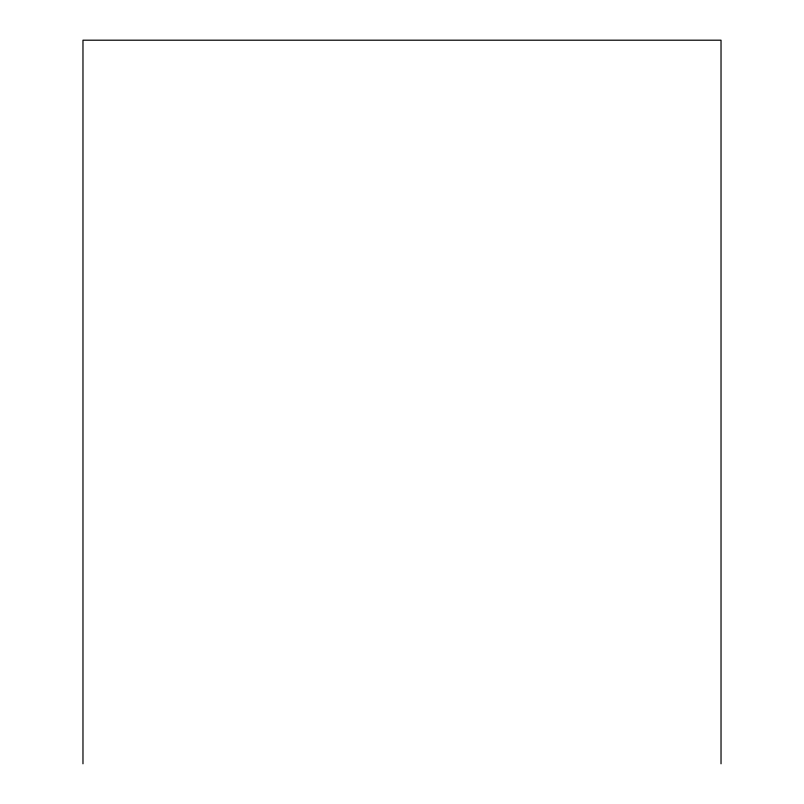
<?xml version="1.0" encoding="UTF-8"?>
<svg xmlns="http://www.w3.org/2000/svg" width="804" height="804" viewBox="0 0 804 804"><rect width="100%" height="100%" fill="white"/><g stroke="black" fill="none" stroke-linecap="round" stroke-linejoin="round"><path stroke-width="1.21" d="M721.027 763.8L721.027 40.2L82.973 40.2L82.973 763.8"/></g></svg>
